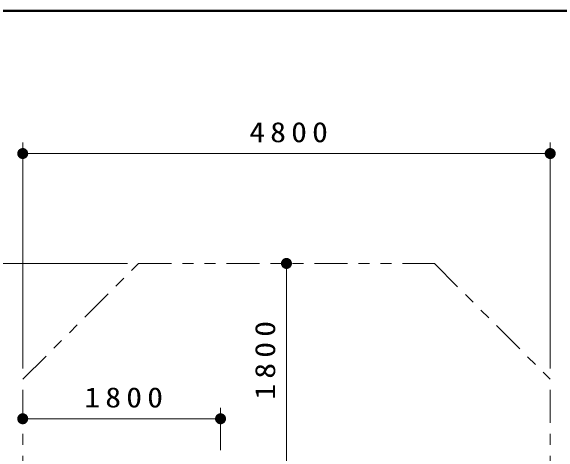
# Model space of a CAD drawing. Units: millimetres on the paper, with parts at other scales. Extents: x -365 to 0, y -5 to 257.
# Drawn here: x -103.03 to -53.16, y 216.78 to 257 of the extents above; entities that cross this region are included whole.
import ezdxf

# ---------------------------------------------------------------- set-up
doc = ezdxf.new("R2010")
doc.units = ezdxf.units.MM
doc.linetypes.add('USER3', pattern=[8, 3, -1, 1, -1, 1, -1])
doc.layers.add('LY_1', color=7, linetype='Continuous', lineweight=25)
doc.styles.add('ＭＳ ゴシック', font='')
doc.styles.get('ＭＳ ゴシック').set_extended_font_data('MS Gothic')

# ---------------------------------------------------------------- blocks, each defined once
blk = doc.blocks.new('filled_dot')
at = {"color": 0, "linetype": 'Continuous', "lineweight": -2, "const_width": 1.25}
blk.add_lwpolyline([(-0.625, 0, 1), (0.625, 0, 1)], format="xyb", close=True, dxfattribs=at)

msp = doc.modelspace()

# ---------------------------------------------------------------- linework, layer by layer
at = {"layer": 'LY_1', "lineweight": 50}
msp.add_line((0, 257), (-365, 257), dxfattribs=at)
at = {"layer": 'LY_1', "lineweight": 13}
for p, q in [((-101.961, 224.484), (-101.961, 245.028)), ((-53.961, 224.484), (-53.961, 245.028)), ((-101.961, 244.028), (-53.961, 244.028)), ((-92.417, 234.028), (-112.961, 234.028)), ((-77.961, 234.028), (-77.961, 216.028)), ((-83.961, 217.028), (-83.961, 220.896)), ((-101.961, 219.896), (-83.961, 219.896))]:
    msp.add_line(p, q, dxfattribs=at)
at = {"layer": 'LY_1', "linetype": 'USER3', "lineweight": 13}
for p, q in [((-101.961, 223.484), (-91.417, 234.028)), ((-91.417, 234.028), (-64.506, 234.028)), ((-64.506, 234.028), (-53.961, 223.484)), ((-101.961, 195.522), (-101.961, 223.484)), ((-53.961, 195.522), (-53.961, 223.484))]:
    msp.add_line(p, q, dxfattribs=at)

# ---------------------------------------------------------------- block references
at = {"layer": 'LY_1', "lineweight": 13, "xscale": 0.4, "yscale": 0.4}
for p in [(-101.961, 244.028), (-101.961, 219.896)]:
    msp.add_blockref('filled_dot', p, dxfattribs=at)
for p, rotation in [((-53.961, 244.028), 180), ((-77.961, 234.028), 270), ((-83.961, 219.896), 180)]:
    msp.add_blockref('filled_dot', p, dxfattribs=dict(at, rotation=rotation))

# ---------------------------------------------------------------- texts
at = {"layer": 'LY_1', "char_height": 1.833, "attachment_point": 8, "style": 'ＭＳ ゴシック'}
for s, insert in [('\\T1.33;\\W1.15;4800', (-77.534, 245.028)), ('\\T1.33;\\W1.15;1800', (-92.54, 220.896))]:
    msp.add_mtext(s, dxfattribs=dict(at, insert=insert))
at = {"layer": 'LY_1', "insert": (-78.961, 225.449), "char_height": 1.833, "attachment_point": 8, "rotation": 90, "style": 'ＭＳ ゴシック'}
msp.add_mtext('\\T1.33;\\W1.15;1800', dxfattribs=at)

doc.saveas('drawing.dxf')
